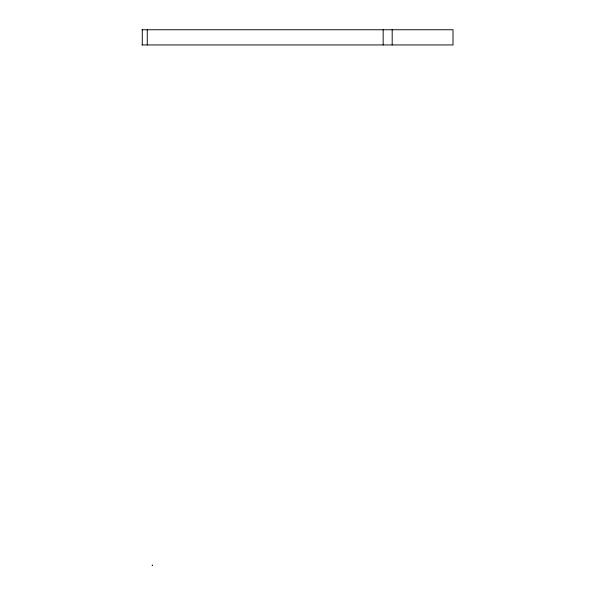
<?xml version="1.0" encoding="UTF-8"?>
<svg xmlns="http://www.w3.org/2000/svg" width="595" height="595" viewBox="0 0 595 595"><rect width="100%" height="100%" fill="white"/><g stroke="black" fill="none" stroke-linecap="round" stroke-linejoin="round"><path stroke-width="0.89" d="M141.989 29.75L453.011 29.75L453.011 44.945L141.989 44.945M152.446 565.205L152.037 565.243L152.446 565.213M392.187 29.75L392.187 44.945M383.165 29.75L383.165 44.945M147.27 29.75L147.27 44.945M142.272 29.75L142.272 44.945"/></g></svg>
